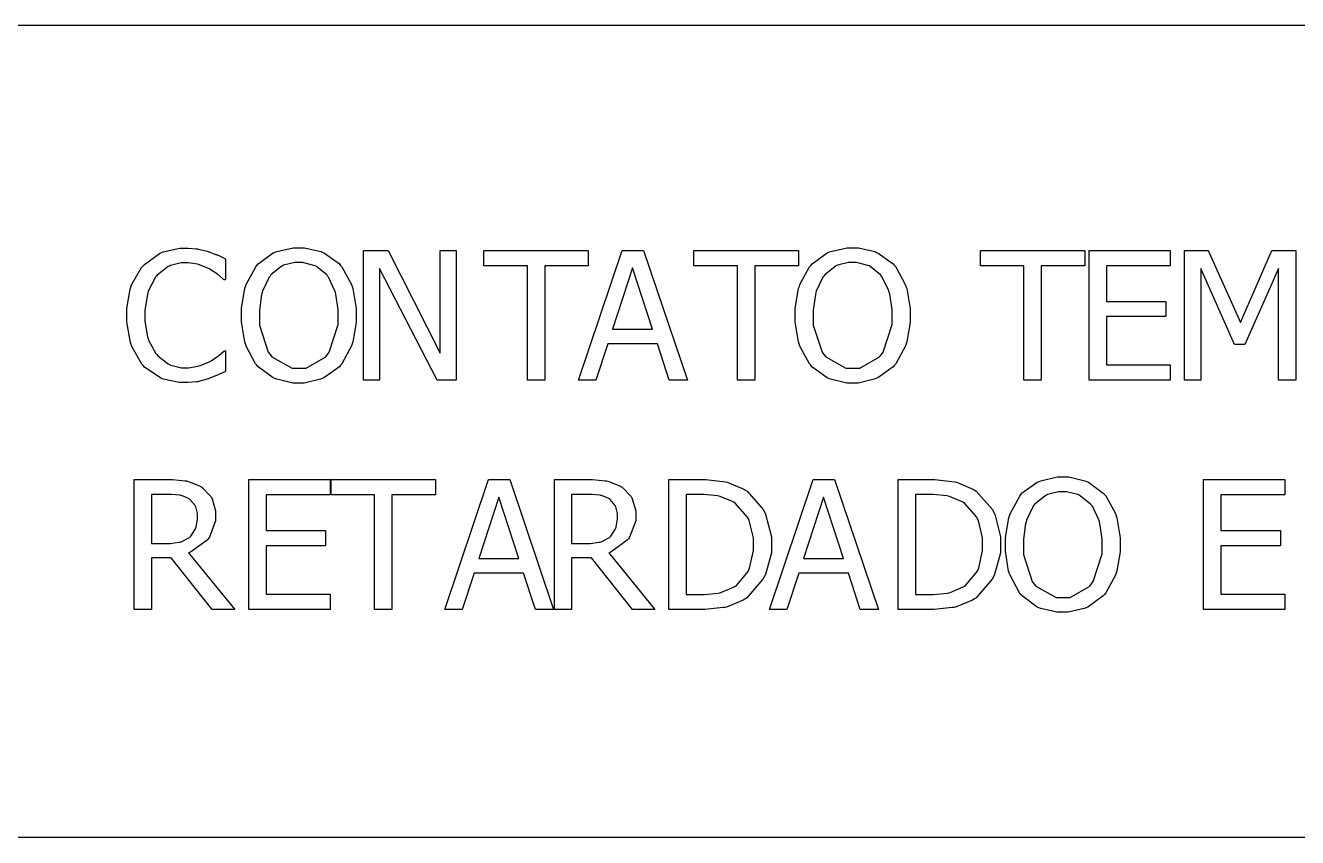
# Model space of a CAD drawing. Header units: millimetres. Extents: x 1974 to 2099, y 1386 to 1555.
# Drawn here: x 2086.148 to 2087.802, y 1480.364 to 1481.42 of the extents above; entities that cross this region are included whole.
import ezdxf

# ---------------------------------------------------------------- set-up
doc = ezdxf.new("R2010")
doc.units = ezdxf.units.MM
doc.layers.add('TEXTO', color=4, linetype='Continuous')

msp = doc.modelspace()

# ---------------------------------------------------------------- linework, layer by layer
at = {"layer": 'TEXTO', "color": 0}
for p, q in [((2098.7779, 1481.4202), (2069.8934, 1481.4202)), ((2086.327, 1481.1258), (2086.3485, 1481.1307)), ((2086.3485, 1481.1307), (2086.3557, 1481.1307)), ((2086.3557, 1481.1307), (2086.3597, 1481.1307)), ((2086.3597, 1481.1307), (2086.3704, 1481.1297)), ((2086.3704, 1481.1297), (2086.3716, 1481.1295)), ((2086.3716, 1481.1295), (2086.3728, 1481.1293)), ((2086.3728, 1481.1293), (2086.3844, 1481.1267)), ((2086.4748, 1481.1263), (2086.4961, 1481.1311)), ((2086.4961, 1481.1311), (2086.5033, 1481.1311)), ((2086.5033, 1481.1311), (2086.511, 1481.1311)), ((2086.511, 1481.1311), (2086.5321, 1481.1262)), ((2086.5874, 1480.9588), (2086.5874, 1481.1276)), ((2086.5874, 1481.1276), (2086.6194, 1481.1276)), ((2086.6194, 1481.1276), (2086.6872, 1480.994)), ((2086.6872, 1480.994), (2086.6872, 1481.1276)), ((2086.6872, 1481.1276), (2086.7082, 1481.1276)), ((2086.7082, 1481.1276), (2086.7082, 1480.9588)), ((2086.7082, 1481.1276), (2086.7082, 1481.1276)), ((2086.7439, 1481.1077), (2086.7439, 1481.1276)), ((2086.7439, 1481.1276), (2086.8798, 1481.1276)), ((2086.8672, 1480.9588), (2086.924, 1481.1276)), ((2086.8798, 1481.1276), (2086.8798, 1481.1077)), ((2086.924, 1481.1276), (2086.9518, 1481.1276)), ((2086.9518, 1481.1276), (2087.0087, 1480.9588)), ((2087.0172, 1481.1077), (2087.0172, 1481.1276)), ((2087.0172, 1481.1276), (2087.153, 1481.1276)), ((2087.153, 1481.1276), (2087.153, 1481.1077)), ((2087.195, 1481.1263), (2087.2164, 1481.1311)), ((2087.2164, 1481.1311), (2087.2236, 1481.1311)), ((2087.2236, 1481.1311), (2087.2313, 1481.1311)), ((2087.2313, 1481.1311), (2087.2523, 1481.1262)), ((2087.3897, 1481.1077), (2087.3897, 1481.1276)), ((2087.3897, 1481.1276), (2087.5255, 1481.1276)), ((2087.5255, 1481.1276), (2087.5255, 1481.1077)), ((2087.5311, 1480.9588), (2087.5311, 1481.1276)), ((2087.5311, 1481.1276), (2087.6367, 1481.1276)), ((2087.6367, 1481.1276), (2087.6367, 1481.1077)), ((2087.6553, 1480.9588), (2087.6553, 1481.1276)), ((2087.6553, 1481.1276), (2087.686, 1481.1276)), ((2087.686, 1481.1276), (2087.7282, 1481.0337)), ((2087.7282, 1481.0337), (2087.7689, 1481.1276)), ((2087.7689, 1481.1276), (2087.8001, 1481.1276)), ((2087.8001, 1481.1276), (2087.8001, 1480.9588)), ((2087.8001, 1481.1276), (2087.8001, 1481.1276)), ((2086.3025, 1481.1094), (2086.3224, 1481.1238)), ((2086.3224, 1481.1238), (2086.3248, 1481.1248)), ((2086.3248, 1481.1248), (2086.327, 1481.1258)), ((2086.3503, 1481.1115), (2086.3366, 1481.1079)), ((2086.3554, 1481.1115), (2086.3503, 1481.1115)), ((2086.3595, 1481.1115), (2086.3554, 1481.1115)), ((2086.3718, 1481.1097), (2086.3595, 1481.1115)), ((2086.3844, 1481.1267), (2086.3854, 1481.1263)), ((2086.3854, 1481.1263), (2086.3863, 1481.126)), ((2086.3863, 1481.126), (2086.3956, 1481.1225)), ((2086.3956, 1481.1225), (2086.3965, 1481.122)), ((2086.3965, 1481.122), (2086.3975, 1481.1217)), ((2086.3975, 1481.1217), (2086.407, 1481.1169)), ((2086.407, 1481.1169), (2086.4079, 1481.1164)), ((2086.4079, 1481.1164), (2086.4079, 1481.0894)), ((2086.4505, 1481.1102), (2086.4702, 1481.1243)), ((2086.4702, 1481.1243), (2086.4725, 1481.1253)), ((2086.4725, 1481.1253), (2086.4748, 1481.1263)), ((2086.4981, 1481.1117), (2086.4835, 1481.1084)), ((2086.5035, 1481.1117), (2086.4981, 1481.1117)), ((2086.5083, 1481.1117), (2086.5035, 1481.1117)), ((2086.5231, 1481.1081), (2086.5083, 1481.1117)), ((2086.5321, 1481.1262), (2086.5345, 1481.1251)), ((2086.5345, 1481.1251), (2086.5366, 1481.1241)), ((2086.5366, 1481.1241), (2086.5561, 1481.1101)), ((2087.1709, 1481.1102), (2087.1904, 1481.1243)), ((2087.1904, 1481.1243), (2087.1928, 1481.1253)), ((2087.1928, 1481.1253), (2087.195, 1481.1263)), ((2087.2184, 1481.1117), (2087.2038, 1481.1084)), ((2087.2237, 1481.1117), (2087.2184, 1481.1117)), ((2087.2286, 1481.1117), (2087.2237, 1481.1117)), ((2087.2433, 1481.1081), (2087.2286, 1481.1117)), ((2087.2523, 1481.1262), (2087.2546, 1481.1251)), ((2087.2546, 1481.1251), (2087.2569, 1481.1241)), ((2087.2569, 1481.1241), (2087.2764, 1481.1101)), ((2086.286, 1481.0827), (2086.299, 1481.1055)), ((2086.299, 1481.1055), (2086.3008, 1481.1074)), ((2086.3008, 1481.1074), (2086.3025, 1481.1094)), ((2086.3193, 1481.0955), (2086.3182, 1481.0941)), ((2086.3334, 1481.1065), (2086.3193, 1481.0955)), ((2086.3351, 1481.1072), (2086.3334, 1481.1065)), ((2086.3366, 1481.1079), (2086.3351, 1481.1072)), ((2086.3731, 1481.1093), (2086.3718, 1481.1097)), ((2086.3744, 1481.1089), (2086.3731, 1481.1093)), ((2086.386, 1481.1041), (2086.3744, 1481.1089)), ((2086.3872, 1481.1035), (2086.386, 1481.1041)), ((2086.3882, 1481.1029), (2086.3872, 1481.1035)), ((2086.3977, 1481.0966), (2086.3882, 1481.1029)), ((2086.3985, 1481.0959), (2086.3977, 1481.0966)), ((2086.3993, 1481.0953), (2086.3985, 1481.0959)), ((2086.4056, 1481.0898), (2086.3993, 1481.0953)), ((2086.4348, 1481.0833), (2086.4473, 1481.1064)), ((2086.4473, 1481.1064), (2086.4489, 1481.1082)), ((2086.4489, 1481.1082), (2086.4505, 1481.1102)), ((2086.466, 1481.0943), (2086.4648, 1481.0929)), ((2086.4671, 1481.0958), (2086.466, 1481.0943)), ((2086.4805, 1481.1069), (2086.4671, 1481.0958)), ((2086.482, 1481.1076), (2086.4805, 1481.1069)), ((2086.4835, 1481.1084), (2086.482, 1481.1076)), ((2086.5247, 1481.1074), (2086.5231, 1481.1081)), ((2086.5263, 1481.1067), (2086.5247, 1481.1074)), ((2086.5397, 1481.0958), (2086.5263, 1481.1067)), ((2086.5408, 1481.0943), (2086.5397, 1481.0958)), ((2086.5419, 1481.0929), (2086.5408, 1481.0943)), ((2086.5561, 1481.1101), (2086.5578, 1481.1082)), ((2086.5578, 1481.1082), (2086.5594, 1481.1064)), ((2086.5578, 1481.1082), (2086.5578, 1481.1082)), ((2086.5594, 1481.1064), (2086.5718, 1481.0835)), ((2086.6831, 1480.9588), (2086.6084, 1481.1043)), ((2086.6084, 1481.1043), (2086.6084, 1480.9588)), ((2086.8006, 1481.1077), (2086.7439, 1481.1077)), ((2086.8006, 1480.9588), (2086.8006, 1481.1077)), ((2086.8798, 1481.1077), (2086.8232, 1481.1077)), ((2086.8232, 1481.1077), (2086.8232, 1480.9588)), ((2086.9374, 1481.1048), (2086.9114, 1481.0251)), ((2086.9634, 1481.0251), (2086.9374, 1481.1048)), ((2087.0738, 1481.1077), (2087.0172, 1481.1077)), ((2087.0738, 1480.9588), (2087.0738, 1481.1077)), ((2087.153, 1481.1077), (2087.0963, 1481.1077)), ((2087.0963, 1481.1077), (2087.0963, 1480.9588)), ((2087.1551, 1481.0833), (2087.1676, 1481.1064)), ((2087.1676, 1481.1064), (2087.1693, 1481.1082)), ((2087.1693, 1481.1082), (2087.1709, 1481.1102)), ((2087.1861, 1481.0943), (2087.185, 1481.0929)), ((2087.1873, 1481.0958), (2087.1861, 1481.0943)), ((2087.2008, 1481.1069), (2087.1873, 1481.0958)), ((2087.2023, 1481.1076), (2087.2008, 1481.1069)), ((2087.2038, 1481.1084), (2087.2023, 1481.1076)), ((2087.2449, 1481.1074), (2087.2433, 1481.1081)), ((2087.2465, 1481.1067), (2087.2449, 1481.1074)), ((2087.26, 1481.0958), (2087.2465, 1481.1067)), ((2087.2611, 1481.0943), (2087.26, 1481.0958)), ((2087.2622, 1481.0929), (2087.2611, 1481.0943)), ((2087.2764, 1481.1101), (2087.278, 1481.1082)), ((2087.278, 1481.1082), (2087.2796, 1481.1064)), ((2087.278, 1481.1082), (2087.278, 1481.1082)), ((2087.2796, 1481.1064), (2087.2921, 1481.0835)), ((2087.4463, 1481.1077), (2087.3897, 1481.1077)), ((2087.4463, 1480.9588), (2087.4463, 1481.1077)), ((2087.5255, 1481.1077), (2087.4689, 1481.1077)), ((2087.4689, 1481.1077), (2087.4689, 1480.9588)), ((2087.6367, 1481.1077), (2087.5536, 1481.1077)), ((2087.5536, 1481.1077), (2087.5536, 1481.0614)), ((2087.7201, 1481.0053), (2087.6763, 1481.1043)), ((2087.6763, 1481.1043), (2087.6763, 1480.9588)), ((2087.7776, 1481.1043), (2087.7336, 1481.0053)), ((2087.7776, 1480.9588), (2087.7776, 1481.1043)), ((2086.2841, 1481.0774), (2086.2851, 1481.08)), ((2086.2851, 1481.08), (2086.286, 1481.0827)), ((2086.3169, 1481.0927), (2086.3076, 1481.0747)), ((2086.3182, 1481.0941), (2086.3169, 1481.0927)), ((2086.4061, 1481.0894), (2086.4056, 1481.0898)), ((2086.4079, 1481.0894), (2086.4061, 1481.0894)), ((2086.4287, 1481.0525), (2086.4331, 1481.078)), ((2086.4331, 1481.078), (2086.4339, 1481.0806)), ((2086.4339, 1481.0806), (2086.4348, 1481.0833)), ((2086.4648, 1481.0929), (2086.4562, 1481.0748)), ((2086.5504, 1481.0751), (2086.5419, 1481.0929)), ((2086.5718, 1481.0835), (2086.5728, 1481.0807)), ((2086.5728, 1481.0807), (2086.5736, 1481.078)), ((2086.5736, 1481.078), (2086.5781, 1481.0519)), ((2087.1489, 1481.0525), (2087.1533, 1481.078)), ((2087.1533, 1481.078), (2087.1543, 1481.0806)), ((2087.1543, 1481.0806), (2087.1551, 1481.0833)), ((2087.185, 1481.0929), (2087.1764, 1481.0748)), ((2087.2706, 1481.0751), (2087.2622, 1481.0929)), ((2087.2921, 1481.0835), (2087.293, 1481.0807)), ((2087.293, 1481.0807), (2087.2939, 1481.078)), ((2087.2939, 1481.078), (2087.2983, 1481.0519)), ((2086.2797, 1481.0523), (2086.2841, 1481.0774)), ((2086.3064, 1481.0703), (2086.303, 1481.0499)), ((2086.307, 1481.0725), (2086.3064, 1481.0703)), ((2086.3076, 1481.0747), (2086.307, 1481.0725)), ((2086.455, 1481.0705), (2086.4521, 1481.0501)), ((2086.4557, 1481.0727), (2086.455, 1481.0705)), ((2086.4562, 1481.0748), (2086.4557, 1481.0727)), ((2086.5511, 1481.0729), (2086.5504, 1481.0751)), ((2086.5517, 1481.0707), (2086.5511, 1481.0729)), ((2086.5547, 1481.0506), (2086.5517, 1481.0707)), ((2087.1753, 1481.0705), (2087.1723, 1481.0501)), ((2087.1759, 1481.0727), (2087.1753, 1481.0705)), ((2087.1764, 1481.0748), (2087.1759, 1481.0727)), ((2087.2713, 1481.0729), (2087.2706, 1481.0751)), ((2087.272, 1481.0707), (2087.2713, 1481.0729)), ((2087.2751, 1481.0506), (2087.272, 1481.0707)), ((2087.5536, 1481.0614), (2087.6311, 1481.0614)), ((2087.6311, 1481.0614), (2087.6311, 1481.0415)), ((2086.2797, 1481.043), (2086.2797, 1481.0523)), ((2086.303, 1481.0499), (2086.303, 1481.043)), ((2086.4287, 1481.0432), (2086.4287, 1481.0525)), ((2086.4521, 1481.0501), (2086.4521, 1481.0432)), ((2086.5547, 1481.0432), (2086.5547, 1481.0506)), ((2086.5781, 1481.0519), (2086.5781, 1481.0432)), ((2087.1489, 1481.0432), (2087.1489, 1481.0525)), ((2087.1723, 1481.0501), (2087.1723, 1481.0432)), ((2087.2751, 1481.0432), (2087.2751, 1481.0506)), ((2087.2983, 1481.0519), (2087.2983, 1481.0432)), ((2086.2797, 1481.0343), (2086.2797, 1481.043)), ((2086.2843, 1481.0081), (2086.2797, 1481.0343)), ((2086.303, 1481.043), (2086.303, 1481.0356)), ((2086.303, 1481.0356), (2086.3066, 1481.0153)), ((2086.4287, 1481.0347), (2086.4287, 1481.0432)), ((2086.4331, 1481.0088), (2086.4287, 1481.0347)), ((2086.4521, 1481.0432), (2086.4521, 1481.0304)), ((2086.4521, 1481.0304), (2086.4637, 1480.9953)), ((2086.543, 1480.9953), (2086.5547, 1481.0312)), ((2086.5547, 1481.0312), (2086.5547, 1481.0432)), ((2086.5547, 1481.0432), (2086.5547, 1481.0432)), ((2086.5781, 1481.0339), (2086.5737, 1481.0089)), ((2086.5781, 1481.0432), (2086.5781, 1481.0339)), ((2087.1489, 1481.0347), (2087.1489, 1481.0432)), ((2087.1533, 1481.0088), (2087.1489, 1481.0347)), ((2087.1723, 1481.0432), (2087.1723, 1481.0304)), ((2087.1723, 1481.0304), (2087.184, 1480.9953)), ((2087.2634, 1480.9953), (2087.2751, 1481.0312)), ((2087.2751, 1481.0312), (2087.2751, 1481.0432)), ((2087.2751, 1481.0432), (2087.2751, 1481.0432)), ((2087.2983, 1481.0339), (2087.2939, 1481.0089)), ((2087.2983, 1481.0432), (2087.2983, 1481.0339)), ((2087.6311, 1481.0415), (2087.5536, 1481.0415)), ((2087.5536, 1481.0415), (2087.5536, 1480.9788)), ((2086.3066, 1481.0153), (2086.3073, 1481.0132)), ((2086.3073, 1481.0132), (2086.308, 1481.0111)), ((2086.9114, 1481.0251), (2086.9634, 1481.0251)), ((2086.9114, 1481.0251), (2086.9114, 1481.0251)), ((2086.2853, 1481.0053), (2086.2843, 1481.0081)), ((2086.2862, 1481.0026), (2086.2853, 1481.0053)), ((2086.2992, 1480.9797), (2086.2862, 1481.0026)), ((2086.308, 1481.0111), (2086.3175, 1480.9935)), ((2086.3998, 1480.9914), (2086.4057, 1480.9966)), ((2086.4057, 1480.9966), (2086.4062, 1480.997)), ((2086.4062, 1480.997), (2086.4079, 1480.997)), ((2086.4079, 1480.997), (2086.4079, 1480.9702)), ((2086.4339, 1481.006), (2086.4331, 1481.0088)), ((2086.4348, 1481.0033), (2086.4339, 1481.006)), ((2086.4472, 1480.9802), (2086.4348, 1481.0033)), ((2086.4637, 1480.9953), (2086.466, 1480.9923)), ((2086.5408, 1480.9923), (2086.543, 1480.9953)), ((2086.572, 1481.0034), (2086.5594, 1480.9802)), ((2086.5728, 1481.0061), (2086.572, 1481.0034)), ((2086.5737, 1481.0089), (2086.5728, 1481.0061)), ((2086.9051, 1481.006), (2086.8898, 1480.9588)), ((2086.9697, 1481.006), (2086.9051, 1481.006)), ((2086.9849, 1480.9588), (2086.9697, 1481.006)), ((2087.1542, 1481.006), (2087.1533, 1481.0088)), ((2087.155, 1481.0033), (2087.1542, 1481.006)), ((2087.1676, 1480.9802), (2087.155, 1481.0033)), ((2087.184, 1480.9953), (2087.1863, 1480.9923)), ((2087.2611, 1480.9923), (2087.2634, 1480.9953)), ((2087.2923, 1481.0034), (2087.2797, 1480.9802)), ((2087.2932, 1481.0061), (2087.2923, 1481.0034)), ((2087.2939, 1481.0089), (2087.2932, 1481.0061)), ((2087.7336, 1481.0053), (2087.7201, 1481.0053)), ((2086.3009, 1480.9778), (2086.2992, 1480.9797)), ((2086.3175, 1480.9935), (2086.3187, 1480.9921)), ((2086.3187, 1480.9921), (2086.3199, 1480.9907)), ((2086.3199, 1480.9907), (2086.3336, 1480.9801)), ((2086.3336, 1480.9801), (2086.3352, 1480.9793)), ((2086.3352, 1480.9793), (2086.3368, 1480.9786)), ((2086.3368, 1480.9786), (2086.3508, 1480.975)), ((2086.3749, 1480.9778), (2086.3872, 1480.9829)), ((2086.3872, 1480.9829), (2086.3882, 1480.9835)), ((2086.3882, 1480.9835), (2086.3892, 1480.984)), ((2086.3892, 1480.984), (2086.3982, 1480.9901)), ((2086.3982, 1480.9901), (2086.399, 1480.9907)), ((2086.399, 1480.9907), (2086.3998, 1480.9914)), ((2086.4488, 1480.9783), (2086.4472, 1480.9802)), ((2086.466, 1480.9923), (2086.4683, 1480.9894)), ((2086.4683, 1480.9894), (2086.4947, 1480.9747)), ((2086.5128, 1480.9747), (2086.5385, 1480.9894)), ((2086.5385, 1480.9894), (2086.5408, 1480.9923)), ((2086.5594, 1480.9802), (2086.5578, 1480.9783)), ((2087.1692, 1480.9783), (2087.1676, 1480.9802)), ((2087.1863, 1480.9923), (2087.1886, 1480.9894)), ((2087.1886, 1480.9894), (2087.2149, 1480.9747)), ((2087.233, 1480.9747), (2087.2587, 1480.9894)), ((2087.2587, 1480.9894), (2087.2611, 1480.9923)), ((2087.2797, 1480.9802), (2087.278, 1480.9783)), ((2087.5536, 1480.9788), (2087.6367, 1480.9788)), ((2087.6367, 1480.9788), (2087.6367, 1480.9588)), ((2086.3026, 1480.976), (2086.3009, 1480.9778)), ((2086.3225, 1480.9623), (2086.3026, 1480.976)), ((2086.3249, 1480.9612), (2086.3225, 1480.9623)), ((2086.3508, 1480.975), (2086.3554, 1480.975)), ((2086.3554, 1480.975), (2086.3599, 1480.975)), ((2086.3599, 1480.975), (2086.372, 1480.9771)), ((2086.372, 1480.9771), (2086.3734, 1480.9775)), ((2086.3734, 1480.9775), (2086.3749, 1480.9778)), ((2086.3965, 1480.9649), (2086.3865, 1480.961)), ((2086.3975, 1480.9652), (2086.3965, 1480.9649)), ((2086.3982, 1480.9657), (2086.3975, 1480.9652)), ((2086.407, 1480.9698), (2086.3982, 1480.9657)), ((2086.4079, 1480.9702), (2086.407, 1480.9698)), ((2086.4505, 1480.9764), (2086.4488, 1480.9783)), ((2086.4701, 1480.9619), (2086.4505, 1480.9764)), ((2086.4724, 1480.961), (2086.4701, 1480.9619)), ((2086.4947, 1480.9747), (2086.5035, 1480.9747)), ((2086.5035, 1480.9747), (2086.5128, 1480.9747)), ((2086.5561, 1480.9763), (2086.5359, 1480.9619)), ((2086.5578, 1480.9783), (2086.5561, 1480.9763)), ((2087.1707, 1480.9764), (2087.1692, 1480.9783)), ((2087.1904, 1480.9619), (2087.1707, 1480.9764)), ((2087.1928, 1480.961), (2087.1904, 1480.9619)), ((2087.2149, 1480.9747), (2087.2237, 1480.9747)), ((2087.2237, 1480.9747), (2087.233, 1480.9747)), ((2087.2763, 1480.9763), (2087.2562, 1480.9619)), ((2087.278, 1480.9783), (2087.2763, 1480.9763)), ((2086.3272, 1480.9604), (2086.3249, 1480.9612)), ((2086.3477, 1480.9557), (2086.3272, 1480.9604)), ((2086.3554, 1480.9557), (2086.3477, 1480.9557)), ((2086.3591, 1480.9557), (2086.3554, 1480.9557)), ((2086.3554, 1480.9557), (2086.3554, 1480.9557)), ((2086.3707, 1480.9567), (2086.3591, 1480.9557)), ((2086.3718, 1480.9569), (2086.3707, 1480.9567)), ((2086.3728, 1480.9572), (2086.3718, 1480.9569)), ((2086.3841, 1480.9602), (2086.3728, 1480.9572)), ((2086.3854, 1480.9606), (2086.3841, 1480.9602)), ((2086.3865, 1480.961), (2086.3854, 1480.9606)), ((2086.4747, 1480.9601), (2086.4724, 1480.961)), ((2086.4955, 1480.9552), (2086.4747, 1480.9601)), ((2086.5033, 1480.9552), (2086.4955, 1480.9552)), ((2086.5103, 1480.9552), (2086.5033, 1480.9552)), ((2086.5314, 1480.96), (2086.5103, 1480.9552)), ((2086.5336, 1480.9609), (2086.5314, 1480.96)), ((2086.5359, 1480.9619), (2086.5336, 1480.9609)), ((2086.6084, 1480.9588), (2086.5874, 1480.9588)), ((2086.7082, 1480.9588), (2086.6831, 1480.9588)), ((2086.8232, 1480.9588), (2086.8006, 1480.9588)), ((2086.8232, 1480.9588), (2086.8232, 1480.9588)), ((2086.8898, 1480.9588), (2086.8672, 1480.9588)), ((2086.8898, 1480.9588), (2086.8898, 1480.9588)), ((2087.0087, 1480.9588), (2086.9849, 1480.9588)), ((2087.0963, 1480.9588), (2087.0738, 1480.9588)), ((2087.0963, 1480.9588), (2087.0963, 1480.9588)), ((2087.195, 1480.9601), (2087.1928, 1480.961)), ((2087.2159, 1480.9552), (2087.195, 1480.9601)), ((2087.2236, 1480.9552), (2087.2159, 1480.9552)), ((2087.2306, 1480.9552), (2087.2236, 1480.9552)), ((2087.2517, 1480.96), (2087.2306, 1480.9552)), ((2087.2539, 1480.9609), (2087.2517, 1480.96)), ((2087.2562, 1480.9619), (2087.2539, 1480.9609)), ((2087.4689, 1480.9588), (2087.4463, 1480.9588)), ((2087.4689, 1480.9588), (2087.4689, 1480.9588)), ((2087.6367, 1480.9588), (2087.5311, 1480.9588)), ((2087.6367, 1480.9588), (2087.6367, 1480.9588)), ((2087.6763, 1480.9588), (2087.6553, 1480.9588)), ((2087.8001, 1480.9588), (2087.7776, 1480.9588)), ((2086.2894, 1480.6608), (2086.2894, 1480.8296)), ((2086.2894, 1480.8296), (2086.3329, 1480.8296)), ((2086.3329, 1480.8296), (2086.339, 1480.8296)), ((2086.339, 1480.8296), (2086.3556, 1480.8282)), ((2086.4384, 1480.6608), (2086.4384, 1480.8296)), ((2086.4384, 1480.8296), (2086.544, 1480.8296)), ((2086.544, 1480.8296), (2086.544, 1480.8097)), ((2086.5453, 1480.8097), (2086.5453, 1480.8296)), ((2086.5453, 1480.8296), (2086.6812, 1480.8296)), ((2086.6812, 1480.8296), (2086.6812, 1480.8097)), ((2086.6932, 1480.6608), (2086.7502, 1480.8296)), ((2086.7502, 1480.8296), (2086.7778, 1480.8296)), ((2086.7778, 1480.8296), (2086.8348, 1480.6608)), ((2086.8358, 1480.6608), (2086.8358, 1480.8296)), ((2086.8358, 1480.8296), (2086.8793, 1480.8296)), ((2086.8793, 1480.8296), (2086.8853, 1480.8296)), ((2086.8853, 1480.8296), (2086.902, 1480.8282)), ((2086.9847, 1480.6608), (2086.9847, 1480.8296)), ((2086.9847, 1480.8296), (2087.0232, 1480.8296)), ((2087.0232, 1480.8296), (2087.0325, 1480.8296)), ((2087.0325, 1480.8296), (2087.0582, 1480.8267)), ((2087.1155, 1480.6608), (2087.1725, 1480.8296)), ((2087.1725, 1480.8296), (2087.2002, 1480.8296)), ((2087.2002, 1480.8296), (2087.2571, 1480.6608)), ((2087.2828, 1480.6608), (2087.2828, 1480.8296)), ((2087.2828, 1480.8296), (2087.3212, 1480.8296)), ((2087.3212, 1480.8296), (2087.3305, 1480.8296)), ((2087.3305, 1480.8296), (2087.3562, 1480.8267)), ((2087.4683, 1480.8282), (2087.4896, 1480.8331)), ((2087.4896, 1480.8331), (2087.4968, 1480.8331)), ((2087.4968, 1480.8331), (2087.5046, 1480.8331)), ((2087.5046, 1480.8331), (2087.5255, 1480.8282)), ((2087.6801, 1480.6608), (2087.6801, 1480.8296)), ((2087.6801, 1480.8296), (2087.7857, 1480.8296)), ((2087.7857, 1480.8296), (2087.7857, 1480.8097)), ((2086.3556, 1480.8282), (2086.3573, 1480.828)), ((2086.3573, 1480.828), (2086.3588, 1480.8277)), ((2086.3588, 1480.8277), (2086.3744, 1480.8215)), ((2086.3744, 1480.8215), (2086.3759, 1480.8206)), ((2086.3759, 1480.8206), (2086.3773, 1480.8197)), ((2086.3773, 1480.8197), (2086.389, 1480.8076)), ((2086.902, 1480.8282), (2086.9037, 1480.828)), ((2086.9037, 1480.828), (2086.9052, 1480.8277)), ((2086.9052, 1480.8277), (2086.9207, 1480.8215)), ((2086.9207, 1480.8215), (2086.9223, 1480.8206)), ((2086.9223, 1480.8206), (2086.9238, 1480.8197)), ((2086.9238, 1480.8197), (2086.9355, 1480.8076)), ((2087.0582, 1480.8267), (2087.0606, 1480.8261)), ((2087.0606, 1480.8261), (2087.0627, 1480.8254)), ((2087.0627, 1480.8254), (2087.082, 1480.8173)), ((2087.082, 1480.8173), (2087.0836, 1480.8163)), ((2087.0836, 1480.8163), (2087.0863, 1480.8145)), ((2087.0863, 1480.8145), (2087.1074, 1480.7906)), ((2087.3562, 1480.8267), (2087.3586, 1480.8261)), ((2087.3586, 1480.8261), (2087.3608, 1480.8254)), ((2087.3608, 1480.8254), (2087.38, 1480.8173)), ((2087.38, 1480.8173), (2087.3816, 1480.8163)), ((2087.3816, 1480.8163), (2087.3844, 1480.8145)), ((2087.3844, 1480.8145), (2087.4054, 1480.7906)), ((2087.444, 1480.8122), (2087.4637, 1480.8263)), ((2087.4637, 1480.8263), (2087.4661, 1480.8273)), ((2087.4661, 1480.8273), (2087.4683, 1480.8282)), ((2087.4915, 1480.8137), (2087.477, 1480.8102)), ((2087.4969, 1480.8137), (2087.4915, 1480.8137)), ((2087.5017, 1480.8137), (2087.4969, 1480.8137)), ((2087.5165, 1480.8101), (2087.5017, 1480.8137)), ((2087.5255, 1480.8282), (2087.5279, 1480.8271)), ((2087.5279, 1480.8271), (2087.5302, 1480.8261)), ((2087.5302, 1480.8261), (2087.5496, 1480.812)), ((2086.3341, 1480.8103), (2086.3118, 1480.8103)), ((2086.3118, 1480.8103), (2086.3118, 1480.7466)), ((2086.3377, 1480.8103), (2086.3341, 1480.8103)), ((2086.3487, 1480.8094), (2086.3377, 1480.8103)), ((2086.3498, 1480.8091), (2086.3487, 1480.8094)), ((2086.3509, 1480.8089), (2086.3498, 1480.8091)), ((2086.3601, 1480.8051), (2086.3509, 1480.8089)), ((2086.361, 1480.8045), (2086.3601, 1480.8051)), ((2086.3618, 1480.8039), (2086.361, 1480.8045)), ((2086.3685, 1480.7961), (2086.3618, 1480.8039)), ((2086.389, 1480.8076), (2086.3899, 1480.8061)), ((2086.3899, 1480.8061), (2086.3908, 1480.8046)), ((2086.3908, 1480.8046), (2086.3951, 1480.789)), ((2086.544, 1480.8097), (2086.4608, 1480.8097)), ((2086.4608, 1480.8097), (2086.4608, 1480.7634)), ((2086.602, 1480.8097), (2086.5453, 1480.8097)), ((2086.602, 1480.6608), (2086.602, 1480.8097)), ((2086.6812, 1480.8097), (2086.6245, 1480.8097)), ((2086.6245, 1480.8097), (2086.6245, 1480.6608)), ((2086.7635, 1480.8067), (2086.7375, 1480.7271)), ((2086.7896, 1480.7271), (2086.7635, 1480.8067)), ((2086.8805, 1480.8103), (2086.8582, 1480.8103)), ((2086.8582, 1480.8103), (2086.8582, 1480.7466)), ((2086.8841, 1480.8103), (2086.8805, 1480.8103)), ((2086.8951, 1480.8094), (2086.8841, 1480.8103)), ((2086.8962, 1480.8091), (2086.8951, 1480.8094)), ((2086.8972, 1480.8089), (2086.8962, 1480.8091)), ((2086.9064, 1480.8051), (2086.8972, 1480.8089)), ((2086.9074, 1480.8045), (2086.9064, 1480.8051)), ((2086.9082, 1480.8039), (2086.9074, 1480.8045)), ((2086.9149, 1480.7961), (2086.9082, 1480.8039)), ((2086.9355, 1480.8076), (2086.9364, 1480.8061)), ((2086.9364, 1480.8061), (2086.9371, 1480.8046)), ((2086.9371, 1480.8046), (2086.9415, 1480.789)), ((2087.0244, 1480.8103), (2087.0072, 1480.8103)), ((2087.0072, 1480.8103), (2087.0072, 1480.68)), ((2087.0303, 1480.8103), (2087.0244, 1480.8103)), ((2087.048, 1480.8084), (2087.0303, 1480.8103)), ((2087.0498, 1480.808), (2087.048, 1480.8084)), ((2087.0514, 1480.8076), (2087.0498, 1480.808)), ((2087.0673, 1480.8011), (2087.0514, 1480.8076)), ((2087.0689, 1480.8001), (2087.0673, 1480.8011)), ((2087.071, 1480.7989), (2087.0689, 1480.8001)), ((2087.087, 1480.7809), (2087.071, 1480.7989)), ((2087.1858, 1480.8067), (2087.1597, 1480.7271)), ((2087.2118, 1480.7271), (2087.1858, 1480.8067)), ((2087.3224, 1480.8103), (2087.3052, 1480.8103)), ((2087.3052, 1480.8103), (2087.3052, 1480.68)), ((2087.3283, 1480.8103), (2087.3224, 1480.8103)), ((2087.346, 1480.8084), (2087.3283, 1480.8103)), ((2087.3478, 1480.808), (2087.346, 1480.8084)), ((2087.3495, 1480.8076), (2087.3478, 1480.808)), ((2087.3654, 1480.8011), (2087.3495, 1480.8076)), ((2087.3669, 1480.8001), (2087.3654, 1480.8011)), ((2087.369, 1480.7989), (2087.3669, 1480.8001)), ((2087.385, 1480.7809), (2087.369, 1480.7989)), ((2087.4283, 1480.7853), (2087.4409, 1480.8082)), ((2087.4409, 1480.8082), (2087.4425, 1480.8102)), ((2087.4425, 1480.8102), (2087.444, 1480.8122)), ((2087.4605, 1480.7978), (2087.4594, 1480.7963)), ((2087.474, 1480.8087), (2087.4605, 1480.7978)), ((2087.4756, 1480.8094), (2087.474, 1480.8087)), ((2087.477, 1480.8102), (2087.4756, 1480.8094)), ((2087.5182, 1480.8094), (2087.5165, 1480.8101)), ((2087.5197, 1480.8087), (2087.5182, 1480.8094)), ((2087.5331, 1480.7977), (2087.5197, 1480.8087)), ((2087.5343, 1480.7963), (2087.5331, 1480.7977)), ((2087.5496, 1480.812), (2087.5512, 1480.8102)), ((2087.5512, 1480.8102), (2087.5528, 1480.8084)), ((2087.5512, 1480.8102), (2087.5512, 1480.8102)), ((2087.5528, 1480.8084), (2087.5653, 1480.7855)), ((2087.7857, 1480.8097), (2087.7026, 1480.8097)), ((2087.7026, 1480.8097), (2087.7026, 1480.7634)), ((2086.369, 1480.7951), (2086.3685, 1480.7961)), ((2086.3694, 1480.7943), (2086.369, 1480.7951)), ((2086.3716, 1480.7854), (2086.3694, 1480.7943)), ((2086.3716, 1480.7821), (2086.3716, 1480.7854)), ((2086.3716, 1480.7786), (2086.3716, 1480.7821)), ((2086.3716, 1480.7821), (2086.3716, 1480.7821)), ((2086.3951, 1480.789), (2086.3951, 1480.7837)), ((2086.3951, 1480.7837), (2086.3951, 1480.776)), ((2086.9154, 1480.7951), (2086.9149, 1480.7961)), ((2086.9158, 1480.7943), (2086.9154, 1480.7951)), ((2086.918, 1480.7854), (2086.9158, 1480.7943)), ((2086.918, 1480.7821), (2086.918, 1480.7854)), ((2086.918, 1480.7786), (2086.918, 1480.7821)), ((2086.918, 1480.7821), (2086.918, 1480.7821)), ((2086.9415, 1480.789), (2086.9415, 1480.7837)), ((2086.9415, 1480.7837), (2086.9415, 1480.776)), ((2087.0881, 1480.7786), (2087.087, 1480.7809)), ((2087.1074, 1480.7906), (2087.1089, 1480.7876)), ((2087.1089, 1480.7876), (2087.1104, 1480.7847)), ((2087.1104, 1480.7847), (2087.1179, 1480.755)), ((2087.3862, 1480.7786), (2087.385, 1480.7809)), ((2087.4054, 1480.7906), (2087.407, 1480.7876)), ((2087.407, 1480.7876), (2087.4084, 1480.7847)), ((2087.4084, 1480.7847), (2087.4159, 1480.755)), ((2087.4222, 1480.7545), (2087.4266, 1480.7799)), ((2087.4266, 1480.7799), (2087.4275, 1480.7825)), ((2087.4275, 1480.7825), (2087.4283, 1480.7853)), ((2087.4582, 1480.7949), (2087.4497, 1480.7768)), ((2087.4594, 1480.7963), (2087.4582, 1480.7949)), ((2087.5354, 1480.7949), (2087.5343, 1480.7963)), ((2087.5438, 1480.7771), (2087.5354, 1480.7949)), ((2087.5653, 1480.7855), (2087.5662, 1480.7827)), ((2087.5662, 1480.7827), (2087.5672, 1480.7799)), ((2087.5672, 1480.7799), (2087.5716, 1480.7538)), ((2086.3628, 1480.7562), (2086.3689, 1480.7656)), ((2086.3689, 1480.7656), (2086.3693, 1480.7666)), ((2086.3693, 1480.7666), (2086.3697, 1480.7678)), ((2086.3697, 1480.7678), (2086.3716, 1480.7786)), ((2086.3951, 1480.776), (2086.3872, 1480.7548)), ((2086.4608, 1480.7634), (2086.5383, 1480.7634)), ((2086.5383, 1480.7634), (2086.5383, 1480.7434)), ((2086.9092, 1480.7562), (2086.9153, 1480.7656)), ((2086.9153, 1480.7656), (2086.9157, 1480.7666)), ((2086.9157, 1480.7666), (2086.9161, 1480.7678)), ((2086.9161, 1480.7678), (2086.918, 1480.7786)), ((2086.9415, 1480.776), (2086.9336, 1480.7548)), ((2087.0891, 1480.7764), (2087.0881, 1480.7786)), ((2087.0946, 1480.7537), (2087.0891, 1480.7764)), ((2087.3872, 1480.7764), (2087.3862, 1480.7786)), ((2087.3926, 1480.7537), (2087.3872, 1480.7764)), ((2087.4485, 1480.7725), (2087.4456, 1480.752)), ((2087.4491, 1480.7746), (2087.4485, 1480.7725)), ((2087.4497, 1480.7768), (2087.4491, 1480.7746)), ((2087.5446, 1480.7748), (2087.5438, 1480.7771)), ((2087.5451, 1480.7727), (2087.5446, 1480.7748)), ((2087.5482, 1480.7526), (2087.5451, 1480.7727)), ((2087.7026, 1480.7634), (2087.7801, 1480.7634)), ((2087.7801, 1480.7634), (2087.7801, 1480.7434)), ((2086.3359, 1480.7466), (2086.3475, 1480.7481)), ((2086.3475, 1480.7481), (2086.3489, 1480.7482)), ((2086.3489, 1480.7482), (2086.3502, 1480.7485)), ((2086.3502, 1480.7485), (2086.3611, 1480.7545)), ((2086.3611, 1480.7545), (2086.362, 1480.7553)), ((2086.362, 1480.7553), (2086.3628, 1480.7562)), ((2086.3841, 1480.7507), (2086.3627, 1480.7352)), ((2086.3857, 1480.7527), (2086.3841, 1480.7507)), ((2086.3872, 1480.7548), (2086.3857, 1480.7527)), ((2086.8822, 1480.7466), (2086.894, 1480.7481)), ((2086.894, 1480.7481), (2086.8953, 1480.7482)), ((2086.8953, 1480.7482), (2086.8966, 1480.7485)), ((2086.8966, 1480.7485), (2086.9074, 1480.7545)), ((2086.9074, 1480.7545), (2086.9084, 1480.7553)), ((2086.9084, 1480.7553), (2086.9092, 1480.7562)), ((2086.9305, 1480.7507), (2086.9091, 1480.7352)), ((2086.9321, 1480.7527), (2086.9305, 1480.7507)), ((2086.9336, 1480.7548), (2086.9321, 1480.7527)), ((2087.0946, 1480.7453), (2087.0946, 1480.7537)), ((2087.1179, 1480.755), (2087.1179, 1480.745)), ((2087.3926, 1480.7453), (2087.3926, 1480.7537)), ((2087.4159, 1480.755), (2087.4159, 1480.745)), ((2087.4222, 1480.7451), (2087.4222, 1480.7545)), ((2087.4456, 1480.752), (2087.4456, 1480.7451)), ((2087.5482, 1480.7451), (2087.5482, 1480.7526)), ((2087.5716, 1480.7538), (2087.5716, 1480.7451)), ((2086.3118, 1480.7466), (2086.3316, 1480.7466)), ((2086.3316, 1480.7466), (2086.3359, 1480.7466)), ((2086.3627, 1480.7352), (2086.36, 1480.7342)), ((2086.36, 1480.7342), (2086.4201, 1480.6608)), ((2086.36, 1480.7342), (2086.36, 1480.7342)), ((2086.5383, 1480.7434), (2086.4608, 1480.7434)), ((2086.4608, 1480.7434), (2086.4608, 1480.6807)), ((2086.8582, 1480.7466), (2086.8779, 1480.7466)), ((2086.8779, 1480.7466), (2086.8822, 1480.7466)), ((2086.9091, 1480.7352), (2086.9064, 1480.7342)), ((2086.9064, 1480.7342), (2086.9665, 1480.6608)), ((2086.9064, 1480.7342), (2086.9064, 1480.7342)), ((2087.0896, 1480.7145), (2087.0946, 1480.7376)), ((2087.0946, 1480.7376), (2087.0946, 1480.7453)), ((2087.0946, 1480.7453), (2087.0946, 1480.7453)), ((2087.1179, 1480.7346), (2087.1101, 1480.7063)), ((2087.1179, 1480.745), (2087.1179, 1480.7346)), ((2087.1179, 1480.745), (2087.1179, 1480.745)), ((2087.3876, 1480.7145), (2087.3926, 1480.7376)), ((2087.3926, 1480.7376), (2087.3926, 1480.7453)), ((2087.3926, 1480.7453), (2087.3926, 1480.7453)), ((2087.4159, 1480.7346), (2087.4081, 1480.7063)), ((2087.4159, 1480.745), (2087.4159, 1480.7346)), ((2087.4159, 1480.745), (2087.4159, 1480.745)), ((2087.4222, 1480.7366), (2087.4222, 1480.7451)), ((2087.4265, 1480.7107), (2087.4222, 1480.7366)), ((2087.4456, 1480.7451), (2087.4456, 1480.7324)), ((2087.4456, 1480.7324), (2087.4571, 1480.6972)), ((2087.5366, 1480.6972), (2087.5482, 1480.7332)), ((2087.5482, 1480.7332), (2087.5482, 1480.7451)), ((2087.5482, 1480.7451), (2087.5482, 1480.7451)), ((2087.5716, 1480.7359), (2087.5672, 1480.7108)), ((2087.5716, 1480.7451), (2087.5716, 1480.7359)), ((2087.7801, 1480.7434), (2087.7026, 1480.7434)), ((2087.7026, 1480.7434), (2087.7026, 1480.6807)), ((2086.3375, 1480.7278), (2086.3118, 1480.7278)), ((2086.3118, 1480.7278), (2086.3118, 1480.6608)), ((2086.3909, 1480.6608), (2086.3375, 1480.7278)), ((2086.7375, 1480.7271), (2086.7896, 1480.7271)), ((2086.7375, 1480.7271), (2086.7375, 1480.7271)), ((2086.8838, 1480.7278), (2086.8582, 1480.7278)), ((2086.8582, 1480.7278), (2086.8582, 1480.6608)), ((2086.9374, 1480.6608), (2086.8838, 1480.7278)), ((2087.0886, 1480.7124), (2087.0896, 1480.7145)), ((2087.1597, 1480.7271), (2087.2118, 1480.7271)), ((2087.1597, 1480.7271), (2087.1597, 1480.7271)), ((2087.3867, 1480.7124), (2087.3876, 1480.7145)), ((2086.7313, 1480.7079), (2086.7159, 1480.6608)), ((2086.7958, 1480.7079), (2086.7313, 1480.7079)), ((2086.8111, 1480.6608), (2086.7958, 1480.7079)), ((2087.073, 1480.6925), (2087.0876, 1480.7102)), ((2087.107, 1480.7001), (2087.086, 1480.676)), ((2087.0876, 1480.7102), (2087.0886, 1480.7124)), ((2087.1086, 1480.7032), (2087.107, 1480.7001)), ((2087.1101, 1480.7063), (2087.1086, 1480.7032)), ((2087.1536, 1480.7079), (2087.1382, 1480.6608)), ((2087.2181, 1480.7079), (2087.1536, 1480.7079)), ((2087.2334, 1480.6608), (2087.2181, 1480.7079)), ((2087.3709, 1480.6925), (2087.3856, 1480.7102)), ((2087.405, 1480.7001), (2087.3841, 1480.676)), ((2087.3856, 1480.7102), (2087.3867, 1480.7124)), ((2087.4066, 1480.7032), (2087.405, 1480.7001)), ((2087.4081, 1480.7063), (2087.4066, 1480.7032)), ((2087.4273, 1480.7079), (2087.4265, 1480.7107)), ((2087.4283, 1480.7052), (2087.4273, 1480.7079)), ((2087.4407, 1480.6822), (2087.4283, 1480.7052)), ((2087.4571, 1480.6972), (2087.4594, 1480.6942)), ((2087.5343, 1480.6942), (2087.5366, 1480.6972)), ((2087.5655, 1480.7052), (2087.5529, 1480.6822)), ((2087.5664, 1480.708), (2087.5655, 1480.7052)), ((2087.5672, 1480.7108), (2087.5664, 1480.708)), ((2086.4608, 1480.6807), (2086.544, 1480.6807)), ((2086.544, 1480.6807), (2086.544, 1480.6608)), ((2087.0308, 1480.68), (2087.0486, 1480.6819)), ((2087.0486, 1480.6819), (2087.0506, 1480.6824)), ((2087.0506, 1480.6824), (2087.0524, 1480.6827)), ((2087.0524, 1480.6827), (2087.0696, 1480.6901)), ((2087.0696, 1480.6901), (2087.0711, 1480.6912)), ((2087.0711, 1480.6912), (2087.073, 1480.6925)), ((2087.3288, 1480.68), (2087.3467, 1480.6819)), ((2087.3467, 1480.6819), (2087.3486, 1480.6824)), ((2087.3486, 1480.6824), (2087.3504, 1480.6827)), ((2087.3504, 1480.6827), (2087.3675, 1480.6901)), ((2087.3675, 1480.6901), (2087.369, 1480.6912)), ((2087.369, 1480.6912), (2087.3709, 1480.6925)), ((2087.4424, 1480.6802), (2087.4407, 1480.6822)), ((2087.4594, 1480.6942), (2087.4618, 1480.6912)), ((2087.4618, 1480.6912), (2087.4881, 1480.6765)), ((2087.5063, 1480.6765), (2087.532, 1480.6912)), ((2087.532, 1480.6912), (2087.5343, 1480.6942)), ((2087.5529, 1480.6822), (2087.5512, 1480.6802)), ((2087.7026, 1480.6807), (2087.7857, 1480.6807)), ((2087.7857, 1480.6807), (2087.7857, 1480.6608)), ((2087.0072, 1480.68), (2087.0244, 1480.68)), ((2087.0244, 1480.68), (2087.0308, 1480.68)), ((2087.0813, 1480.6729), (2087.0596, 1480.6639)), ((2087.0834, 1480.6742), (2087.0813, 1480.6729)), ((2087.086, 1480.676), (2087.0834, 1480.6742)), ((2087.3052, 1480.68), (2087.3224, 1480.68)), ((2087.3224, 1480.68), (2087.3288, 1480.68)), ((2087.3793, 1480.6729), (2087.3576, 1480.6639)), ((2087.3814, 1480.6742), (2087.3793, 1480.6729)), ((2087.3841, 1480.676), (2087.3814, 1480.6742)), ((2087.444, 1480.6784), (2087.4424, 1480.6802)), ((2087.4637, 1480.6639), (2087.444, 1480.6784)), ((2087.4881, 1480.6765), (2087.4969, 1480.6765)), ((2087.4969, 1480.6765), (2087.5063, 1480.6765)), ((2087.5495, 1480.6783), (2087.5294, 1480.6637)), ((2087.5512, 1480.6802), (2087.5495, 1480.6783)), ((2086.3118, 1480.6608), (2086.2894, 1480.6608)), ((2086.4201, 1480.6608), (2086.3909, 1480.6608)), ((2086.544, 1480.6608), (2086.4384, 1480.6608)), ((2086.544, 1480.6608), (2086.544, 1480.6608)), ((2086.6245, 1480.6608), (2086.602, 1480.6608)), ((2086.6245, 1480.6608), (2086.6245, 1480.6608)), ((2086.7159, 1480.6608), (2086.6932, 1480.6608)), ((2086.7159, 1480.6608), (2086.7159, 1480.6608)), ((2086.8348, 1480.6608), (2086.8111, 1480.6608)), ((2086.8582, 1480.6608), (2086.8358, 1480.6608)), ((2086.9665, 1480.6608), (2086.9374, 1480.6608)), ((2087.0237, 1480.6608), (2086.9847, 1480.6608)), ((2087.0315, 1480.6608), (2087.0237, 1480.6608)), ((2087.0552, 1480.6631), (2087.0315, 1480.6608)), ((2087.0575, 1480.6634), (2087.0552, 1480.6631)), ((2087.0596, 1480.6639), (2087.0575, 1480.6634)), ((2087.1382, 1480.6608), (2087.1155, 1480.6608)), ((2087.1382, 1480.6608), (2087.1382, 1480.6608)), ((2087.2571, 1480.6608), (2087.2334, 1480.6608)), ((2087.3217, 1480.6608), (2087.2828, 1480.6608)), ((2087.3296, 1480.6608), (2087.3217, 1480.6608)), ((2087.3532, 1480.6631), (2087.3296, 1480.6608)), ((2087.3555, 1480.6634), (2087.3532, 1480.6631)), ((2087.3576, 1480.6639), (2087.3555, 1480.6634)), ((2087.4659, 1480.6629), (2087.4637, 1480.6639)), ((2087.4682, 1480.662), (2087.4659, 1480.6629)), ((2087.489, 1480.6572), (2087.4682, 1480.662)), ((2087.4968, 1480.6572), (2087.489, 1480.6572)), ((2087.5038, 1480.6572), (2087.4968, 1480.6572)), ((2087.5248, 1480.6619), (2087.5038, 1480.6572)), ((2087.5272, 1480.6627), (2087.5248, 1480.6619)), ((2087.5294, 1480.6637), (2087.5272, 1480.6627)), ((2087.7857, 1480.6608), (2087.6801, 1480.6608)), ((2087.7857, 1480.6608), (2087.7857, 1480.6608)), ((2098.7779, 1480.3642), (2069.8934, 1480.3642))]:
    msp.add_line(p, q, dxfattribs=at)

doc.saveas('drawing.dxf')
